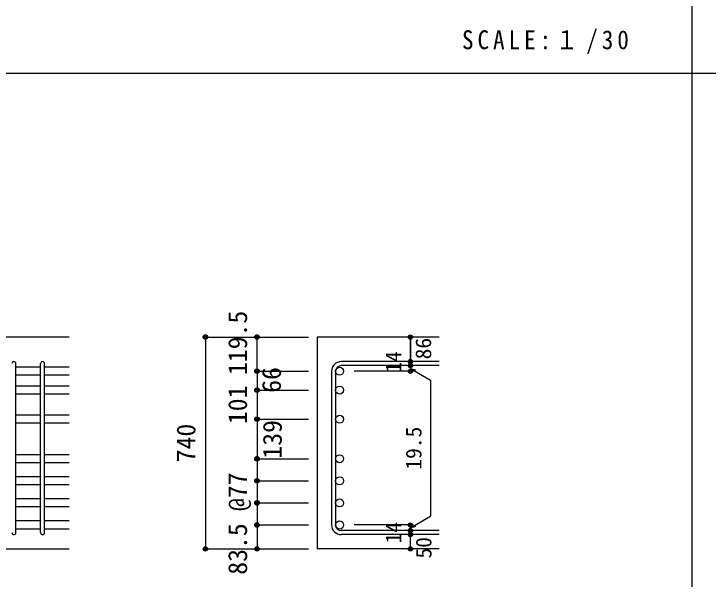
# Model space of a CAD drawing. Units: millimetres at full size, sheet at 1:30. Extents: x -5973 to 5954, y -4195 to 4201.
# Drawn here: x -3489 to -1068, y -1986 to -15 of the extents above; entities that cross this region are included whole.
import ezdxf
from ezdxf.enums import TextEntityAlignment as Align

# ---------------------------------------------------------------- set-up
doc = ezdxf.new("R2010")
doc.units = ezdxf.units.MM
doc.header["$LTSCALE"] = 30
doc.header["$PDMODE"] = 32
doc.header["$PDSIZE"] = 15
for name, color, linetype in [('0-1_躯体線', 2, 'Continuous'), ('0-5_基礎梁筋', 7, 'Continuous'), ('0-6_スタラップ筋', 7, 'Continuous'), ('0-D_寸法', 4, 'Continuous'), ('6-7_文字', 7, 'Continuous'), ('F-0_枠', 6, 'Continuous')]:
    doc.layers.add(name, color=color, linetype=linetype)
doc.styles.add('ＭＳ ゴシック', font='')
doc.styles.get('ＭＳ ゴシック').set_extended_font_data('MS Gothic')

msp = doc.modelspace()

# ---------------------------------------------------------------- linework, layer by layer
at = {"layer": '0-1_躯体線'}
for p, q in [((-3295.8, -1142.16), (-4895.8, -1142.16)), ((-2005.8, -1142.16), (-2430.8, -1142.16)), ((-2430.8, -1142.16), (-2430.8, -1881.16)), ((-3695.8, -1881.16), (-3295.8, -1881.16)), ((-2005.8, -1881.16), (-2430.8, -1881.16))]:
    msp.add_line(p, q, dxfattribs=at)
at = {"layer": '0-5_基礎梁筋'}
for p, q in [((-3395.8, -1247.36), (-3481.8, -1247.36)), ((-3295.8, -1247.36), (-3381.8, -1247.36)), ((-3395.8, -1275.36), (-3481.8, -1275.36)), ((-3295.8, -1275.36), (-3381.8, -1275.36)), ((-3395.8, -1313.36), (-3481.8, -1313.36)), ((-3295.8, -1313.36), (-3381.8, -1313.36)), ((-3395.8, -1341.36), (-3481.8, -1341.36)), ((-3295.8, -1341.36), (-3381.8, -1341.36)), ((-3395.8, -1414.66), (-3481.8, -1414.66)), ((-3295.8, -1414.66), (-3381.8, -1414.66)), ((-3395.8, -1442.66), (-3481.8, -1442.66)), ((-3295.8, -1442.66), (-3381.8, -1442.66)), ((-3395.8, -1552.66), (-3481.8, -1552.66)), ((-3295.8, -1552.66), (-3381.8, -1552.66)), ((-3395.8, -1580.66), (-3481.8, -1580.66)), ((-3295.8, -1580.66), (-3381.8, -1580.66)), ((-3395.8, -1629.66), (-3481.8, -1629.66)), ((-3295.8, -1629.66), (-3381.8, -1629.66)), ((-3395.8, -1657.66), (-3481.8, -1657.66)), ((-3295.8, -1657.66), (-3381.8, -1657.66)), ((-3395.8, -1706.66), (-3481.8, -1706.66)), ((-3295.8, -1706.66), (-3381.8, -1706.66)), ((-3395.8, -1734.66), (-3481.8, -1734.66)), ((-3295.8, -1734.66), (-3381.8, -1734.66)), ((-3395.8, -1783.66), (-3481.8, -1783.66)), ((-3295.8, -1783.66), (-3381.8, -1783.66)), ((-3395.8, -1811.66), (-3481.8, -1811.66)), ((-3295.8, -1811.66), (-3381.8, -1811.66))]:
    msp.add_line(p, q, dxfattribs=at)
at = {"layer": '0-5_基礎梁筋', "color": 3}
for centre in [(-2352.8, -1261.36), (-2352.8, -1327.36), (-2352.8, -1428.66), (-2352.8, -1566.66), (-2352.8, -1643.66), (-2352.8, -1720.66), (-2352.8, -1797.66)]:
    msp.add_circle(centre, 14, dxfattribs=at)
at = {"layer": '0-5_基礎梁筋'}
for p in [(-2820.8, -1142.16), (-2820.8, -1881.16)]:
    msp.add_point(p, dxfattribs=at)
at = {"layer": '0-6_スタラップ筋'}
for p, q in [((-2005.8, -1227.86), (-2347.3, -1227.86)), ((-3481.8, -1824.16), (-3481.8, -1234.86)), ((-3395.8, -1824.16), (-3395.8, -1234.86)), ((-3381.8, -1824.16), (-3381.8, -1234.86)), ((-2005.8, -1241.86), (-2347.3, -1241.86)), ((-2380.8, -1261.36), (-2380.8, -1797.66)), ((-2366.8, -1261.36), (-2366.8, -1797.66)), ((-2005.8, -1817.16), (-2347.3, -1817.16)), ((-2005.8, -1831.16), (-2347.3, -1831.16))]:
    msp.add_line(p, q, dxfattribs=at)
for centre, radius, start, end in [((-3488.8, -1234.86), 7, 0, 180), ((-3388.8, -1234.86), 7, 0, 180), ((-2347.3, -1261.36), 33.5, 90, 180), ((-2347.3, -1261.36), 19.5, 90, 180), ((-2347.3, -1797.66), 33.5, 180, 270), ((-2347.3, -1797.66), 19.5, 180, 270), ((-3488.8, -1824.16), 7, 180, 0), ((-3388.8, -1824.16), 7, 180, 0)]:
    msp.add_arc(centre, radius, start, end, dxfattribs=at)
at = {"layer": '0-D_寸法'}
for p, q in [((-2820.8, -1142.16), (-2640.8, -1142.16)), ((-2820.8, -1142.16), (-2640.8, -1142.16)), ((-2820.8, -1142.16), (-2820.8, -1881.16)), ((-2640.8, -1142.16), (-2460.8, -1142.16)), ((-2640.8, -1142.16), (-2460.8, -1142.16)), ((-2640.8, -1261.36), (-2640.8, -1142.16)), ((-2105.8, -1241.86), (-2105.8, -1227.86)), ((-2105.8, -1241.86), (-2105.8, -1261.36)), ((-2105.8, -1251.61), (-2086.48, -1256.79)), ((-2105.8, -1251.61), (-2035.74, -1292.06)), ((-2640.8, -1261.36), (-2460.8, -1261.36)), ((-2640.8, -1261.36), (-2640.8, -1343.13)), ((-2105.8, -1261.36), (-2301.89, -1261.36)), ((-2035.74, -1292.06), (-2035.74, -1766.96)), ((-2640.8, -1327.36), (-2460.8, -1327.36)), ((-2640.8, -1327.36), (-2460.8, -1327.36)), ((-2640.8, -1343.13), (-2640.8, -1428.66)), ((-2640.8, -1428.66), (-2460.8, -1428.66)), ((-2640.8, -1428.66), (-2460.8, -1428.66)), ((-2640.8, -1428.66), (-2640.8, -1797.66)), ((-2640.8, -1566.66), (-2460.8, -1566.66)), ((-2640.8, -1643.66), (-2460.8, -1643.66)), ((-2640.8, -1720.66), (-2460.8, -1720.66)), ((-2105.8, -1807.41), (-2035.74, -1766.96)), ((-2640.8, -1797.66), (-2460.8, -1797.66)), ((-2640.8, -1797.66), (-2640.8, -1881.16)), ((-2105.8, -1797.66), (-2301.89, -1797.66)), ((-2105.8, -1817.16), (-2105.8, -1797.66)), ((-2105.8, -1807.41), (-2086.48, -1802.24)), ((-2105.8, -1831.16), (-2105.8, -1817.16)), ((-2105.8, -1881.16), (-2105.8, -1831.16)), ((-2820.8, -1881.16), (-2640.8, -1881.16)), ((-2640.8, -1881.16), (-2460.8, -1881.16))]:
    msp.add_line(p, q, dxfattribs=at)
msp.add_lwpolyline([(-2105.8, -1142.16), (-2105.8, -1227.86), (-2105.8, -1142.16)], dxfattribs=at)
for centre, radius in [((-2820.8, -1142.16), 8), ((-2820.8, -1142.16), 7.2), ((-2820.8, -1142.16), 6.4), ((-2820.8, -1142.16), 5.6), ((-2820.8, -1142.16), 4.8), ((-2640.8, -1142.16), 8), ((-2640.8, -1142.16), 7.2), ((-2640.8, -1142.16), 6.4), ((-2640.8, -1142.16), 5.6), ((-2640.8, -1142.16), 4.8), ((-2820.8, -1142.16), 4), ((-2820.8, -1142.16), 3.2), ((-2820.8, -1142.16), 2.4), ((-2820.8, -1142.16), 1.6), ((-2820.8, -1142.16), 0.8), ((-2640.8, -1142.16), 4), ((-2640.8, -1142.16), 3.2), ((-2640.8, -1142.16), 2.4), ((-2640.8, -1142.16), 1.6), ((-2640.8, -1142.16), 0.8), ((-2105.8, -1142.16), 4), ((-2105.8, -1142.16), 3.6), ((-2105.8, -1142.16), 3.2), ((-2105.8, -1142.16), 2.8), ((-2105.8, -1142.16), 2.4), ((-2105.8, -1142.16), 2), ((-2105.8, -1142.16), 1.6), ((-2105.8, -1142.16), 1.2), ((-2105.8, -1142.16), 0.8), ((-2105.8, -1142.16), 0.4), ((-2105.8, -1227.86), 4), ((-2105.8, -1227.86), 3.6), ((-2105.8, -1227.86), 3.2), ((-2105.8, -1227.86), 2.8), ((-2105.8, -1227.86), 2.4), ((-2105.8, -1227.86), 2), ((-2105.8, -1227.86), 1.6), ((-2105.8, -1227.86), 1.2), ((-2105.8, -1227.86), 0.8), ((-2105.8, -1227.86), 0.4), ((-2640.8, -1261.36), 8), ((-2640.8, -1261.36), 7.2), ((-2640.8, -1261.36), 6.4), ((-2640.8, -1261.36), 5.6), ((-2640.8, -1261.36), 4.8), ((-2640.8, -1261.36), 4), ((-2640.8, -1261.36), 3.2), ((-2640.8, -1261.36), 2.4), ((-2105.8, -1241.86), 4), ((-2105.8, -1261.36), 4), ((-2105.8, -1241.86), 3.6), ((-2105.8, -1261.36), 3.6), ((-2105.8, -1241.86), 3.2), ((-2105.8, -1261.36), 3.2), ((-2105.8, -1241.86), 2.8), ((-2105.8, -1261.36), 2.8), ((-2105.8, -1241.86), 2.4), ((-2105.8, -1261.36), 2.4), ((-2105.8, -1241.86), 2), ((-2105.8, -1241.86), 1.6), ((-2105.8, -1241.86), 1.2), ((-2105.8, -1241.86), 0.8), ((-2105.8, -1241.86), 0.4), ((-2640.8, -1261.36), 1.6), ((-2640.8, -1261.36), 0.8), ((-2105.8, -1261.36), 2), ((-2105.8, -1261.36), 1.6), ((-2105.8, -1261.36), 1.2), ((-2105.8, -1261.36), 0.8), ((-2105.8, -1261.36), 0.4), ((-2640.8, -1327.36), 8), ((-2640.8, -1327.36), 7.2), ((-2640.8, -1327.36), 6.4), ((-2640.8, -1327.36), 5.6), ((-2640.8, -1327.36), 4.8), ((-2640.8, -1327.36), 4), ((-2640.8, -1327.36), 3.2), ((-2640.8, -1327.36), 2.4), ((-2640.8, -1327.36), 1.6), ((-2640.8, -1327.36), 0.8), ((-2640.8, -1428.66), 8), ((-2640.8, -1428.66), 7.2), ((-2640.8, -1428.66), 6.4), ((-2640.8, -1428.66), 5.6), ((-2640.8, -1428.66), 4.8), ((-2640.8, -1428.66), 4), ((-2640.8, -1428.66), 3.2), ((-2640.8, -1428.66), 2.4), ((-2640.8, -1428.66), 1.6), ((-2640.8, -1428.66), 0.8), ((-2640.8, -1566.66), 8), ((-2640.8, -1566.66), 7.2), ((-2640.8, -1566.66), 6.4), ((-2640.8, -1566.66), 5.6), ((-2640.8, -1566.66), 4.8), ((-2640.8, -1566.66), 4), ((-2640.8, -1566.66), 3.2), ((-2640.8, -1566.66), 2.4), ((-2640.8, -1566.66), 1.6), ((-2640.8, -1566.66), 0.8), ((-2640.8, -1643.66), 8), ((-2640.8, -1643.66), 7.2), ((-2640.8, -1643.66), 6.4), ((-2640.8, -1643.66), 5.6), ((-2640.8, -1643.66), 4.8), ((-2640.8, -1643.66), 4), ((-2640.8, -1643.66), 3.2), ((-2640.8, -1643.66), 2.4), ((-2640.8, -1643.66), 1.6), ((-2640.8, -1643.66), 0.8), ((-2640.8, -1720.66), 8), ((-2640.8, -1720.66), 7.2), ((-2640.8, -1720.66), 6.4), ((-2640.8, -1720.66), 5.6), ((-2640.8, -1720.66), 4.8), ((-2640.8, -1720.66), 4), ((-2640.8, -1720.66), 3.2), ((-2640.8, -1720.66), 2.4), ((-2640.8, -1720.66), 1.6), ((-2640.8, -1720.66), 0.8), ((-2640.8, -1797.66), 8), ((-2640.8, -1797.66), 7.2), ((-2640.8, -1797.66), 6.4), ((-2640.8, -1797.66), 5.6), ((-2640.8, -1797.66), 4.8), ((-2640.8, -1797.66), 4), ((-2640.8, -1797.66), 3.2), ((-2640.8, -1797.66), 2.4), ((-2640.8, -1797.66), 1.6), ((-2640.8, -1797.66), 0.8), ((-2105.8, -1797.66), 4), ((-2105.8, -1817.16), 4), ((-2105.8, -1797.66), 3.6), ((-2105.8, -1817.16), 3.6), ((-2105.8, -1797.66), 3.2), ((-2105.8, -1817.16), 3.2), ((-2105.8, -1797.66), 2.8), ((-2105.8, -1817.16), 2.8), ((-2105.8, -1797.66), 2.4), ((-2105.8, -1817.16), 2.4), ((-2105.8, -1797.66), 2), ((-2105.8, -1817.16), 2), ((-2105.8, -1797.66), 1.6), ((-2105.8, -1817.16), 1.6), ((-2105.8, -1797.66), 1.2), ((-2105.8, -1797.66), 0.8), ((-2105.8, -1797.66), 0.4), ((-2105.8, -1831.16), 4), ((-2105.8, -1831.16), 3.6), ((-2105.8, -1831.16), 3.2), ((-2105.8, -1831.16), 2.8), ((-2105.8, -1831.16), 2.4), ((-2105.8, -1831.16), 2), ((-2105.8, -1831.16), 1.6), ((-2105.8, -1817.16), 1.2), ((-2105.8, -1831.16), 1.2), ((-2105.8, -1817.16), 0.8), ((-2105.8, -1831.16), 0.8), ((-2105.8, -1817.16), 0.4), ((-2105.8, -1831.16), 0.4), ((-2820.8, -1881.16), 7.2), ((-2820.8, -1881.16), 6.4), ((-2820.8, -1881.16), 5.6), ((-2820.8, -1881.16), 4.8), ((-2820.8, -1881.16), 4), ((-2820.8, -1881.16), 3.2), ((-2820.8, -1881.16), 2.4), ((-2820.8, -1881.16), 1.6), ((-2820.8, -1881.16), 0.8), ((-2640.8, -1881.16), 7.2), ((-2640.8, -1881.16), 6.4), ((-2640.8, -1881.16), 5.6), ((-2640.8, -1881.16), 4.8), ((-2640.8, -1881.16), 4), ((-2640.8, -1881.16), 3.2), ((-2640.8, -1881.16), 2.4), ((-2640.8, -1881.16), 1.6), ((-2640.8, -1881.16), 0.8), ((-2105.8, -1881.16), 4), ((-2105.8, -1881.16), 3.6), ((-2105.8, -1881.16), 3.2), ((-2105.8, -1881.16), 2.8), ((-2105.8, -1881.16), 2.4), ((-2105.8, -1881.16), 2), ((-2105.8, -1881.16), 1.6), ((-2105.8, -1881.16), 1.2), ((-2105.8, -1881.16), 0.8), ((-2105.8, -1881.16), 0.4)]:
    msp.add_circle(centre, radius, dxfattribs=at)
at = {"layer": '0-D_寸法', "color": 7}
for p in [(-2820.8, -1142.16), (-2640.8, -1142.16), (-2105.8, -1142.16), (-2105.8, -1227.86), (-2105.8, -1241.86), (-2640.8, -1261.36), (-2640.8, -1261.36), (-2105.8, -1261.36), (-2640.8, -1327.36), (-2640.8, -1327.36), (-2640.8, -1428.66), (-2640.8, -1428.66), (-2640.8, -1566.66), (-2640.8, -1566.66), (-2640.8, -1566.66), (-2640.8, -1643.66), (-2640.8, -1643.66), (-2640.8, -1643.66), (-2640.8, -1720.66), (-2640.8, -1720.66), (-2640.8, -1720.66), (-2640.8, -1797.66), (-2640.8, -1797.66), (-2640.8, -1797.66), (-2105.8, -1797.66), (-2105.8, -1797.66), (-2105.8, -1817.16), (-2105.8, -1831.16), (-2820.8, -1881.16), (-2640.8, -1881.16), (-2105.8, -1881.16)]:
    msp.add_point(p, dxfattribs=at)
at = {"layer": 'F-0_枠', "color": 2}
for p, q in [((-1124.64, 4201.15), (-1124.64, -4195.24)), ((-5972.88, -222.05), (3723.6, -222.05))]:
    msp.add_line(p, q, dxfattribs=at)

# ---------------------------------------------------------------- texts
at = {"layer": '0-D_寸法', "style": 'ＭＳ ゴシック'}
for s, height, p in [('119.5', 65.98, (-2655.8, -1274.78)), ('86', 54.99, (-2016.9, -1220.02)), ('14', 54.99, (-2121.03, -1266.53)), ('66', 65.98, (-2537.67, -1336.65)), ('101', 65.98, (-2655.74, -1446.05)), ('740', 65.98, (-2835.8, -1579.16)), ('139', 65.98, (-2534.65, -1566.3)), ('19.5', 54.99, (-2050.74, -1604.51)), ('@77', 65.98, (-2656.21, -1749.02)), ('14', 54.99, (-2121.06, -1861.84)), ('83.5', 65.98, (-2655.8, -1971.16)), ('50', 54.99, (-2015.8, -1914.66))]:
    msp.add_text(s, height=height, rotation=90, dxfattribs=at).set_placement(p, align=Align.BOTTOM_LEFT)
at = {"layer": '6-7_文字', "color": 2, "insert": (-1925.98, -154.55), "char_height": 65.98, "attachment_point": 7, "style": 'ＭＳ ゴシック'}
msp.add_mtext('\\T1.34;\\W0.9;SCALE:１/30', dxfattribs=at)

doc.saveas('drawing.dxf')
